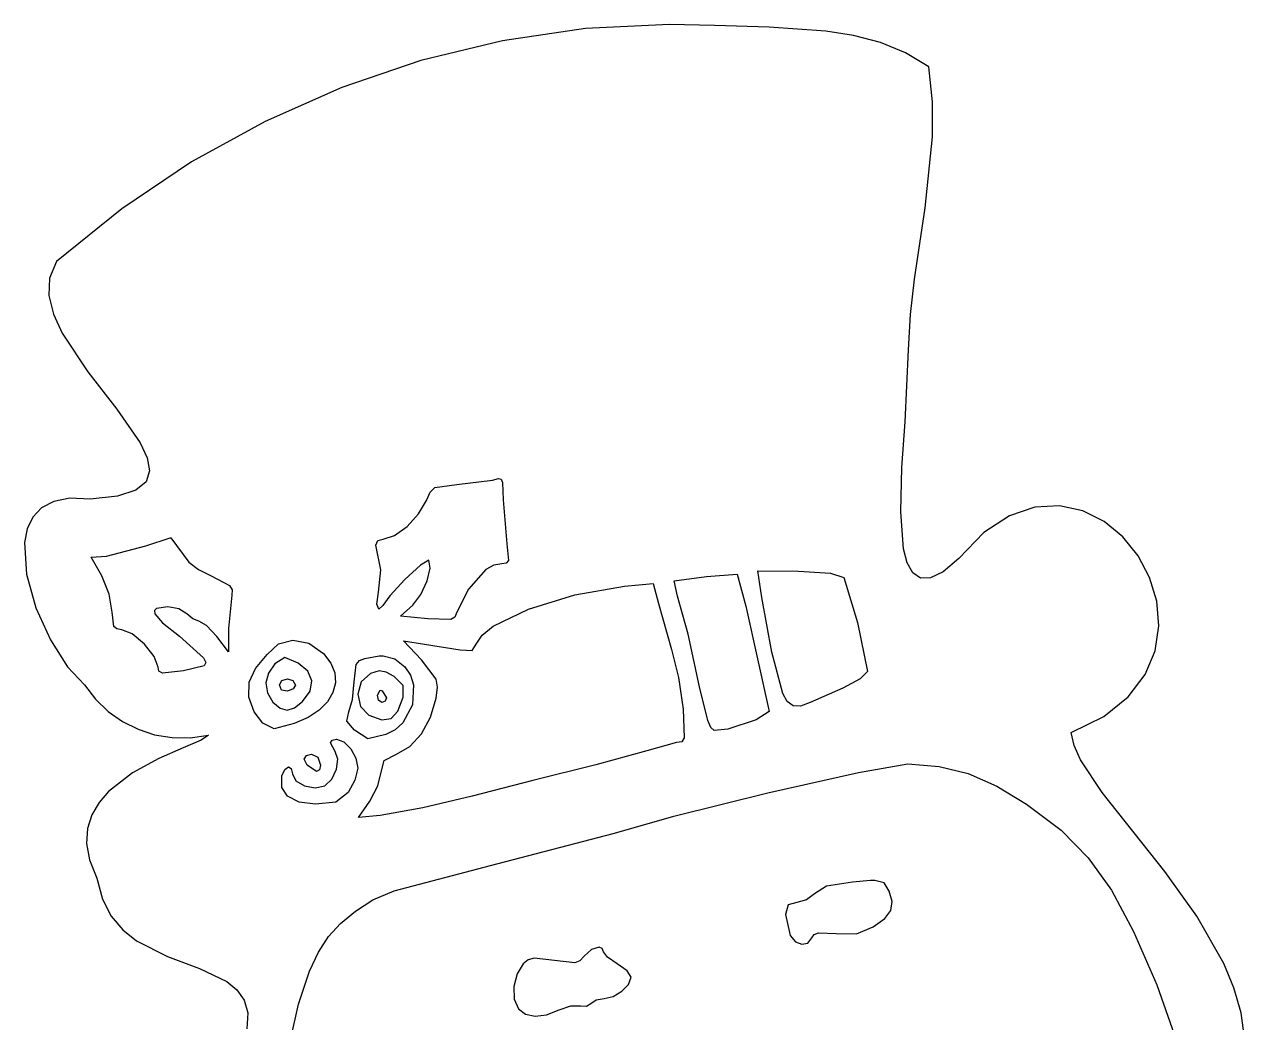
# Model space of a CAD drawing. Extents: x 6 to 164, y 5 to 200.
# Drawn here: x 26.8 to 100.6, y 139.7 to 200.1 of the extents above; entities that cross this region are included whole.
import ezdxf

# ---------------------------------------------------------------- set-up
doc = ezdxf.new("R2010")
doc.units = 0

msp = doc.modelspace()

# ---------------------------------------------------------------- linework, layer by layer
at = {"layer": 'Layer 1'}
for p, q in [((65.781496, 200.095495), (60.700088, 199.840171)), ((68.506704, 200.033759), (65.781496, 200.095495)), ((65.781496, 200.095495), (65.781496, 200.095495)), ((71.814652, 199.927833), (68.506704, 200.033759)), ((60.700088, 199.840171), (55.680213, 199.106864)), ((75.240376, 199.694191), (71.814652, 199.927833)), ((76.920631, 199.426075), (75.240376, 199.694191)), ((78.538204, 199.001948), (76.920631, 199.426075)), ((55.680213, 199.106864), (50.754933, 197.914805)), ((80.062386, 198.380449), (78.538204, 199.001948)), ((50.754933, 197.914805), (45.957307, 196.283222)), ((81.462468, 197.520217), (80.062386, 198.380449)), ((81.69276, 195.416326), (81.462468, 197.520217)), ((45.957307, 196.283222), (41.320396, 194.231347)), ((81.693064, 193.291031), (81.69276, 195.416326)), ((41.320396, 194.231347), (36.877259, 191.778408)), ((81.245153, 188.999139), (81.693064, 193.291031)), ((36.877259, 191.778408), (32.660958, 188.943636)), ((32.660958, 188.943636), (28.704551, 185.746259)), ((80.601629, 184.690355), (81.245153, 188.999139)), ((28.704551, 185.746259), (28.279709, 184.756272)), ((28.279709, 184.756272), (28.239867, 183.694577)), ((80.357416, 182.543946), (80.601629, 184.690355)), ((28.239867, 183.694577), (28.518316, 182.579187)), ((28.518316, 182.579187), (29.048349, 181.428112)), ((80.245385, 180.410495), (80.357416, 182.543946)), ((29.048349, 181.428112), (30.596335, 179.090957)), ((80.030238, 176.054988), (80.245385, 180.410495)), ((30.596335, 179.090957), (32.350164, 176.82721)), ((32.350164, 176.82721), (33.776173, 174.780965)), ((79.839104, 173.298603), (80.030238, 176.054988)), ((33.776173, 174.780965), (34.199476, 173.884436)), ((34.199476, 173.884436), (34.3407, 173.096319)), ((34.3407, 173.096319), (34.133139, 172.434625)), ((79.766644, 170.625113), (79.839104, 173.298603)), ((34.133139, 172.434625), (33.510084, 171.917367)), ((51.302525, 171.806543), (51.58732, 172.086109)), ((51.58732, 172.086109), (52.922746, 172.26133)), ((52.922746, 172.26133), (55.08351, 172.534732)), ((55.08351, 172.534732), (55.445107, 172.640566)), ((55.445107, 172.640566), (55.601492, 172.590375)), ((55.445107, 172.640566), (55.445107, 172.640566)), ((55.601492, 172.590375), (55.683761, 172.384996)), ((55.683761, 172.384996), (55.71851, 171.335288)), ((28.54379, 171.247982), (27.79955, 170.858862)), ((29.520963, 171.433837), (28.54379, 171.247982)), ((30.750662, 171.388205), (29.520963, 171.433837)), ((32.404828, 171.562556), (30.750662, 171.388205)), ((33.510084, 171.917367), (32.404828, 171.562556)), ((50.613642, 170.486322), (51.079482, 171.30001)), ((51.079482, 171.30001), (51.302525, 171.806543)), ((55.71851, 171.335288), (55.938996, 168.680635)), ((27.79955, 170.858862), (27.268651, 170.294695)), ((49.916605, 169.733952), (50.613642, 170.486322)), ((79.943644, 168.386006), (79.766644, 170.625113)), ((87.883119, 170.903917), (86.345653, 170.382522)), ((89.37387, 170.98179), (87.883119, 170.903917)), ((90.780733, 170.670962), (89.37387, 170.98179)), ((92.066533, 170.026258), (90.780733, 170.670962)), ((27.268651, 170.294695), (26.9315, 169.583703)), ((86.345653, 170.382522), (84.798647, 169.362781)), ((93.194098, 169.1025), (92.066533, 170.026258)), ((26.9315, 169.583703), (26.768504, 168.754106)), ((34.11969, 168.557163), (35.592537, 169.042232)), ((35.592537, 169.042232), (35.627815, 169.042232)), ((35.592537, 169.042232), (35.592537, 169.042232)), ((35.627815, 169.042232), (36.704214, 167.571738)), ((48.460107, 168.971677), (49.146163, 169.182528)), ((49.146163, 169.182528), (49.916605, 169.733952)), ((84.798647, 169.362781), (83.279274, 167.789871)), ((94.126253, 167.954513), (93.194098, 169.1025)), ((26.768504, 168.754106), (26.886607, 166.851982)), ((31.729621, 167.939802), (34.11969, 168.557163)), ((48.030603, 168.599632), (48.15219, 168.892115)), ((48.327815, 167.101955), (48.030603, 168.599632)), ((48.15219, 168.892115), (48.460107, 168.971677)), ((55.938996, 168.680635), (56.041631, 167.68067)), ((80.166563, 167.539187), (79.943644, 168.386006)), ((30.812399, 167.878066), (31.729621, 167.939802)), ((31.447399, 166.749177), (30.812399, 167.878066)), ((36.704214, 167.571738), (37.29817, 167.12983)), ((51.220593, 167.701677), (50.718953, 167.38961)), ((51.307758, 167.218424), (51.220593, 167.701677)), ((56.041631, 167.68067), (55.913488, 167.519419)), ((80.500892, 166.932772), (80.166563, 167.539187)), ((83.279274, 167.789871), (82.335821, 166.995311)), ((94.825825, 166.637117), (94.126253, 167.954513)), ((26.886607, 166.851982), (27.46622, 164.814085)), ((37.29817, 167.12983), (38.070801, 166.749177)), ((48.186704, 165.761399), (48.327815, 167.101955)), ((50.718953, 167.38961), (49.775509, 166.514276)), ((51.120514, 166.443464), (51.307758, 167.218424)), ((54.679167, 167.120619), (53.628301, 165.946607)), ((55.156649, 167.392668), (54.679167, 167.120619)), ((55.639135, 167.481191), (55.156649, 167.392668)), ((55.913488, 167.519419), (55.639135, 167.481191)), ((68.021635, 166.70508), (69.873718, 166.85501)), ((69.873718, 166.85501), (70.402885, 164.905913)), ((69.873718, 166.85501), (69.873718, 166.85501)), ((71.134899, 167.049038), (73.595524, 167.02258)), ((71.373024, 165.42626), (71.134899, 167.049038)), ((71.134899, 167.049038), (71.134899, 167.049038)), ((73.595524, 167.02258), (75.512427, 166.915291)), ((75.512427, 166.915291), (76.338371, 166.643344)), ((80.962979, 166.610697), (80.500892, 166.932772)), ((82.335821, 166.995311), (81.569173, 166.616898)), ((31.892754, 165.635266), (31.447399, 166.749177)), ((38.070801, 166.749177), (39.180842, 166.154302)), ((39.180842, 166.154302), (39.33603, 165.888986)), ((49.775509, 166.514276), (48.862282, 165.544725)), ((50.74298, 165.616308), (51.120514, 166.443464)), ((60.059989, 165.605076), (63.056287, 166.122996)), ((63.056287, 166.122996), (64.802537, 166.290566)), ((64.802537, 166.290566), (65.111218, 165.073482)), ((64.802537, 166.290566), (64.802537, 166.290566)), ((66.063718, 166.440496), (68.021635, 166.70508)), ((66.266565, 165.514455), (66.063718, 166.440496)), ((76.338371, 166.643344), (77.154518, 163.932634)), ((81.569173, 166.616898), (80.962979, 166.610697)), ((95.255639, 165.205138), (94.825825, 166.637117)), ((32.073579, 164.553135), (31.892754, 165.635266)), ((39.305524, 165.567371), (39.120315, 163.565357)), ((39.33603, 165.888986), (39.305524, 165.567371)), ((48.089681, 165.031646), (48.186704, 165.761399)), ((48.862282, 165.544725), (48.451287, 164.95001)), ((50.259274, 164.976469), (50.74298, 165.616308)), ((53.628301, 165.946607), (52.913926, 164.544316)), ((57.260272, 164.734354), (60.059989, 165.605076)), ((66.913376, 163.213671), (66.266565, 165.514455)), ((71.979528, 162.13448), (71.373024, 165.42626)), ((27.46622, 164.814085), (28.350601, 162.866182)), ((34.757307, 164.774074), (34.631785, 164.643697)), ((34.631785, 164.643697), (34.648929, 164.456453)), ((35.433787, 164.870635), (34.757307, 164.774074)), ((36.107375, 164.740905), (35.433787, 164.870635)), ((36.589135, 164.438482), (36.107375, 164.740905)), ((48.204343, 164.738344), (48.089681, 165.031646)), ((48.451287, 164.95001), (48.204343, 164.738344)), ((49.51844, 164.306191), (50.259274, 164.976469)), ((55.129448, 163.693647), (57.260272, 164.734354)), ((65.111218, 165.073482), (65.913787, 162.295357)), ((70.402885, 164.905913), (71.822815, 158.538274)), ((95.378521, 163.713398), (95.255639, 165.205138)), ((32.176449, 163.689304), (32.073579, 164.553135)), ((34.648929, 164.456453), (35.113779, 163.904951)), ((35.113779, 163.904951), (36.156982, 163.106746)), ((36.946345, 164.135134), (36.589135, 164.438482)), ((37.312329, 164.00633), (36.946345, 164.135134)), ((37.783514, 163.733216), (37.312329, 164.00633)), ((51.167676, 164.147441), (49.51844, 164.306191)), ((52.560716, 164.104044), (51.167676, 164.147441)), ((52.809598, 164.250123), (52.560716, 164.104044)), ((52.913926, 164.544316), (52.809598, 164.250123)), ((77.154518, 163.932634), (77.758301, 160.963621)), ((32.354736, 163.530289), (32.176449, 163.689304)), ((32.655662, 163.485982), (32.354736, 163.530289)), ((33.295433, 163.228744), (32.655662, 163.485982)), ((34.022319, 162.617152), (33.295433, 163.228744)), ((36.156982, 163.106746), (37.603371, 161.792649)), ((38.397121, 163.080288), (37.783514, 163.733216)), ((39.120315, 163.565357), (39.111496, 162.154246)), ((54.139829, 162.665774), (54.462469, 163.166681)), ((54.462469, 163.166681), (55.129448, 163.693647)), ((67.589482, 160.02876), (66.913376, 163.213671)), ((95.157299, 162.21672), (95.378521, 163.713398)), ((28.350601, 162.866182), (29.38301, 161.234036)), ((34.617091, 161.875532), (34.022319, 162.617152)), ((39.111496, 162.154246), (38.397121, 163.080288)), ((41.457468, 161.986677), (42.128598, 162.633243)), ((42.128598, 162.633243), (43.00969, 162.859802)), ((43.00969, 162.859802), (43.962243, 162.666846)), ((43.00969, 162.859802), (43.00969, 162.859802)), ((43.962243, 162.666846), (44.852954, 162.048413)), ((50.78844, 161.660357), (49.694829, 162.824524)), ((49.694829, 162.824524), (50.964829, 162.621677)), ((50.964829, 162.621677), (53.116774, 162.26008)), ((53.849383, 162.236058), (54.139829, 162.665774)), ((34.860524, 161.228205), (34.617091, 161.875532)), ((37.603371, 161.792649), (37.736034, 161.496389)), ((40.751912, 161.14883), (41.457468, 161.986677)), ((42.515801, 161.810288), (41.916079, 161.413413)), ((43.32719, 161.46633), (42.515801, 161.810288)), ((42.515801, 161.810288), (42.515801, 161.810288)), ((44.852954, 162.048413), (45.297342, 161.471598)), ((47.029695, 161.61773), (47.357676, 161.748552)), ((47.357676, 161.748552), (48.221982, 161.898482)), ((48.221982, 161.898482), (48.468926, 161.898482)), ((48.221982, 161.898482), (48.221982, 161.898482)), ((48.468926, 161.898482), (49.179122, 161.71918)), ((49.179122, 161.71918), (49.783024, 161.245844)), ((51.674712, 160.505087), (50.78844, 161.660357)), ((53.116774, 162.26008), (53.849383, 162.236058)), ((65.913787, 162.295357), (66.329774, 160.591693)), ((72.643024, 159.623066), (71.979528, 162.13448)), ((94.554798, 160.769928), (95.157299, 162.21672)), ((29.38301, 161.234036), (30.406704, 160.143413)), ((34.906113, 160.976114), (34.860524, 161.228205)), ((35.113272, 160.862906), (34.906113, 160.976114)), ((36.395107, 160.998899), (35.113272, 160.862906)), ((37.634879, 161.30245), (36.395107, 160.998899)), ((37.736034, 161.496389), (37.634879, 161.30245)), ((40.363857, 160.319802), (40.751912, 161.14883)), ((41.916079, 161.413413), (41.521999, 160.868442)), ((43.909821, 160.973177), (43.32719, 161.46633)), ((44.150651, 160.396188), (43.909821, 160.973177)), ((45.297342, 161.471598), (45.537279, 160.873404)), ((46.705037, 160.328621), (46.83315, 161.385392)), ((46.83315, 161.385392), (47.029695, 161.61773)), ((48.230801, 160.99008), (47.692815, 160.840149)), ((48.643169, 160.9214), (48.230801, 160.99008)), ((48.230801, 160.99008), (48.230801, 160.99008)), ((49.130385, 160.654941), (48.643169, 160.9214)), ((49.783024, 161.245844), (50.126311, 160.738071)), ((77.758301, 160.963621), (77.319177, 160.511352)), ((40.350756, 159.403609), (40.363857, 160.319802)), ((41.521999, 160.868442), (41.369747, 160.272143)), ((41.369747, 160.272143), (41.461997, 159.671011)), ((42.189482, 160.143413), (42.343908, 160.422069)), ((42.343908, 160.422069), (42.674551, 160.51383)), ((42.674551, 160.51383), (43.000376, 160.41661)), ((42.674551, 160.51383), (42.674551, 160.51383)), ((43.000376, 160.41661), (43.159621, 160.134594)), ((44.045896, 159.774392), (44.150651, 160.396188)), ((45.580009, 160.271486), (45.432775, 159.683496)), ((45.537279, 160.873404), (45.580009, 160.271486)), ((46.606414, 159.275704), (46.705037, 160.328621)), ((47.14375, 160.331272), (46.940564, 159.591928)), ((47.692815, 160.840149), (47.14375, 160.331272)), ((49.684425, 160.1114), (49.130385, 160.654941)), ((50.126311, 160.738071), (50.310727, 160.162287)), ((50.310727, 160.162287), (50.241365, 158.939932)), ((51.750887, 160.012095), (51.674712, 160.505087)), ((66.329774, 160.591693), (66.610524, 158.688205)), ((77.319177, 160.511352), (76.267815, 159.958205)), ((93.533845, 159.427844), (94.554798, 160.769928)), ((30.406704, 160.143413), (31.066128, 159.286777)), ((41.461997, 159.671011), (41.801426, 159.111538)), ((42.319259, 159.82807), (42.189482, 160.143413)), ((42.683371, 159.772996), (42.319259, 159.82807)), ((43.02711, 159.914932), (42.683371, 159.772996)), ((43.159621, 160.134594), (43.02711, 159.914932)), ((43.591774, 159.146816), (44.045896, 159.774392)), ((45.432775, 159.683496), (45.102821, 159.127089)), ((46.940564, 159.591928), (47.091454, 158.846104)), ((48.116149, 159.534871), (48.292537, 159.834732)), ((48.193726, 159.224231), (48.116149, 159.534871)), ((48.292537, 159.834732), (48.398371, 159.799455)), ((48.292537, 159.834732), (48.292537, 159.834732)), ((48.398371, 159.799455), (48.671774, 159.358482)), ((49.356543, 158.558083), (49.668371, 159.411399)), ((49.668371, 159.411399), (49.684425, 160.1114)), ((51.670385, 159.349663), (51.750887, 160.012095)), ((68.10101, 157.991469), (67.589482, 160.02876)), ((72.905775, 159.138615), (72.643024, 159.623066)), ((76.267815, 159.958205), (74.29226, 159.07626)), ((92.057265, 158.245291), (93.533845, 159.427844)), ((31.066128, 159.286777), (31.834985, 158.54932)), ((40.657569, 158.519745), (40.350756, 159.403609)), ((41.801426, 159.111538), (42.232895, 158.736162)), ((42.232895, 158.736162), (42.654518, 158.617202)), ((42.654518, 158.617202), (43.097183, 158.754229)), ((43.097183, 158.754229), (43.591774, 159.146816)), ((45.102821, 159.127089), (44.597389, 158.619918)), ((46.387537, 158.511816), (46.606414, 159.275704)), ((47.091454, 158.846104), (47.604621, 158.317788)), ((48.389551, 159.093899), (48.193726, 159.224231)), ((48.588312, 159.170831), (48.389551, 159.093899)), ((48.671774, 159.358482), (48.588312, 159.170831)), ((50.241365, 158.939932), (49.651792, 157.845272)), ((51.337118, 158.198079), (51.670385, 159.349663)), ((66.610524, 158.688205), (66.677066, 156.945258)), ((73.258555, 158.888712), (72.905775, 159.138615)), ((73.715878, 158.869285), (73.258555, 158.888712)), ((74.29226, 159.07626), (73.715878, 158.869285)), ((31.834985, 158.54932), (32.698064, 157.939652)), ((32.698064, 157.939652), (33.640155, 157.466385)), ((41.196762, 157.830353), (40.657569, 158.519745)), ((43.923722, 158.179637), (43.089065, 157.823899)), ((44.597389, 158.619918), (43.923722, 158.179637)), ((46.269886, 157.958974), (46.387537, 158.511816)), ((46.731496, 157.409385), (46.269886, 157.958974)), ((47.604621, 158.317788), (48.377466, 158.040088)), ((48.377466, 158.040088), (48.943841, 158.110583)), ((48.943841, 158.110583), (49.356543, 158.558083)), ((50.785482, 157.192826), (51.337118, 158.198079)), ((68.279823, 157.581943), (68.10101, 157.991469)), ((71.029065, 158.044385), (69.318093, 157.479941)), ((71.822815, 158.538274), (71.029065, 158.044385)), ((90.087885, 157.277094), (92.057265, 158.245291)), ((33.640155, 157.466385), (34.646046, 157.138128)), ((41.880801, 157.49758), (41.196762, 157.830353)), ((43.089065, 157.823899), (41.880801, 157.49758)), ((47.537078, 156.887307), (46.731496, 157.409385)), ((49.185941, 157.429108), (48.618857, 157.144802)), ((49.651792, 157.845272), (49.185941, 157.429108)), ((50.076576, 156.419325), (50.785482, 157.192826)), ((68.484572, 157.384055), (68.279823, 157.581943)), ((69.318093, 157.479941), (68.484572, 157.384055)), ((90.258258, 156.493181), (90.087885, 157.277094)), ((34.646046, 157.138128), (35.700526, 156.963492)), ((35.700526, 156.963492), (36.788386, 156.951087)), ((37.461816, 156.801226), (36.372243, 156.341144)), ((36.788386, 156.951087), (37.894412, 157.109524)), ((37.894412, 157.109524), (37.461816, 156.801226)), ((45.275404, 156.64482), (45.376515, 156.80564)), ((45.55851, 156.112927), (45.275404, 156.64482)), ((45.376515, 156.80564), (45.637885, 156.86258)), ((45.637885, 156.86258), (46.091813, 156.696807)), ((45.637885, 156.86258), (45.637885, 156.86258)), ((46.091813, 156.696807), (46.511537, 156.27876)), ((48.618857, 157.144802), (47.537078, 156.887307)), ((66.204829, 156.659732), (64.405662, 156.157024)), ((66.523138, 156.701859), (66.204829, 156.659732)), ((66.677066, 156.945258), (66.523138, 156.701859)), ((90.64831, 155.621904), (90.258258, 156.493181)), ((36.372243, 156.341144), (34.895658, 155.694872)), ((43.687523, 155.649394), (43.829899, 155.883621)), ((43.829899, 155.883621), (44.12976, 155.962996)), ((44.12976, 155.962996), (44.520497, 155.77031)), ((44.12976, 155.962996), (44.12976, 155.962996)), ((44.520497, 155.77031), (44.685385, 155.301538)), ((45.722317, 155.659771), (45.55851, 156.112927)), ((46.511537, 156.27876), (46.818549, 155.713855)), ((48.531863, 155.568498), (49.271496, 155.962996)), ((49.271496, 155.962996), (50.076576, 156.419325)), ((64.405662, 156.157024), (61.336496, 155.310357)), ((34.895658, 155.694872), (33.302027, 154.828005)), ((42.348232, 154.657719), (42.522513, 155.033409)), ((42.522513, 155.033409), (42.734013, 155.184094)), ((42.734013, 155.184094), (42.911373, 155.09805)), ((42.911373, 155.09805), (42.983232, 154.763552)), ((43.865176, 155.301538), (43.687523, 155.649394)), ((44.431269, 154.912943), (43.865176, 155.301538)), ((44.61425, 155.010083), (44.431269, 154.912943)), ((44.685385, 155.301538), (44.61425, 155.010083)), ((45.359925, 154.44411), (45.638218, 155.043707)), ((45.638218, 155.043707), (45.722317, 155.659771)), ((46.934343, 155.10751), (46.759585, 154.380008)), ((46.818549, 155.713855), (46.934343, 155.10751)), ((48.345454, 154.878205), (48.531863, 155.568498)), ((61.336496, 155.310357), (57.517676, 154.357857)), ((77.225887, 154.857241), (80.192468, 155.380913)), ((80.192468, 155.380913), (82.094487, 155.219618)), ((80.192468, 155.380913), (80.192468, 155.380913)), ((82.094487, 155.219618), (83.850473, 154.782626)), ((91.954328, 153.638915), (90.64831, 155.621904)), ((33.302027, 154.828005), (31.861315, 153.706136)), ((42.333861, 153.953627), (42.348232, 154.657719)), ((42.983232, 154.763552), (43.193445, 154.352962)), ((43.193445, 154.352962), (43.711432, 154.050902)), ((44.941149, 154.040357), (45.359925, 154.44411)), ((46.759585, 154.380008), (46.34344, 153.643482)), ((48.140279, 154.036766), (48.345454, 154.878205)), ((57.517676, 154.357857), (53.839968, 153.414177)), ((71.736574, 153.618948), (77.225887, 154.857241)), ((83.850473, 154.782626), (85.574417, 154.03403)), ((31.861315, 153.706136), (31.282669, 153.038825)), ((42.690109, 153.411458), (42.333861, 153.953627)), ((43.711432, 154.050902), (44.354798, 153.924369)), ((44.354798, 153.924369), (44.941149, 154.040357)), ((46.34344, 153.643482), (45.605211, 153.050744)), ((47.657537, 153.114316), (48.140279, 154.036766)), ((66.043437, 152.214329), (71.736574, 153.618948)), ((85.574417, 154.03403), (87.380315, 152.937927)), ((95.738218, 148.862844), (91.954328, 153.638915)), ((31.282669, 153.038825), (30.84349, 152.294861)), ((43.382537, 153.060267), (42.690109, 153.411458)), ((44.376704, 152.929107), (43.382537, 153.060267)), ((45.605211, 153.050744), (44.376704, 152.929107)), ((46.97844, 152.135357), (47.657537, 153.114316)), ((53.839968, 153.414177), (50.867815, 152.717441)), ((87.380315, 152.937927), (89.465297, 151.361728)), ((30.84349, 152.294861), (30.577523, 151.469944)), ((48.283718, 152.241191), (46.97844, 152.135357)), ((50.867815, 152.717441), (48.283718, 152.241191)), ((62.465385, 151.191677), (66.043437, 152.214329)), ((30.577523, 151.469944), (30.518515, 150.559773)), ((89.465297, 151.361728), (91.115253, 149.699864)), ((30.518515, 150.559773), (30.700211, 149.560049)), ((55.348093, 149.321955), (62.465385, 151.191677)), ((30.700211, 149.560049), (31.156357, 148.466469)), ((49.137874, 147.698062), (55.348093, 149.321955)), ((91.115253, 149.699864), (92.513903, 147.729983)), ((31.156357, 148.466469), (31.48196, 147.194431)), ((97.683627, 146.15641), (95.738218, 148.862844)), ((47.838875, 147.15329), (49.137874, 147.698062)), ((75.284459, 147.978401), (74.556843, 147.522788)), ((76.849899, 148.228344), (75.284459, 147.978401)), ((77.93469, 148.316538), (76.849899, 148.228344)), ((78.208093, 148.325357), (77.93469, 148.316538)), ((78.775361, 148.171324), (78.208093, 148.325357)), ((78.208093, 148.325357), (78.208093, 148.325357)), ((79.072399, 147.681538), (78.775361, 148.171324)), ((79.258962, 147.043735), (79.072399, 147.681538)), ((92.513903, 147.729983), (93.844968, 145.229732)), ((31.48196, 147.194431), (32.01456, 146.162647)), ((46.802051, 146.473274), (47.838875, 147.15329)), ((73.48969, 146.984802), (72.952711, 146.844994)), ((74.080685, 147.140608), (73.48969, 146.984802)), ((74.556843, 147.522788), (74.080685, 147.140608)), ((79.176654, 146.506024), (79.258962, 147.043735)), ((32.01456, 146.162647), (32.71478, 145.334906)), ((45.882207, 145.725241), (46.802051, 146.473274)), ((72.952711, 146.844994), (72.810593, 146.270427)), ((72.810593, 146.270427), (73.092815, 145.000427)), ((78.801889, 146.013674), (79.176654, 146.506024)), ((99.309702, 143.295477), (97.683627, 146.15641)), ((45.153425, 144.925199), (45.882207, 145.725241)), ((77.100936, 145.094498), (78.111079, 145.511955)), ((78.111079, 145.511955), (78.801889, 146.013674)), ((32.71478, 145.334906), (33.543247, 144.674995)), ((33.543247, 144.674995), (35.427419, 143.713823)), ((44.552221, 143.988586), (45.153425, 144.925199)), ((73.092815, 145.000427), (73.407922, 144.617947)), ((74.142635, 144.537234), (74.398093, 144.859316)), ((74.398093, 144.859316), (74.540943, 145.058072)), ((74.540943, 145.058072), (74.803508, 145.162134)), ((74.803508, 145.162134), (75.87094, 145.11508)), ((75.87094, 145.11508), (77.100936, 145.094498)), ((93.844968, 145.229732), (95.253711, 142.01359)), ((44.015107, 142.830844), (44.552221, 143.988586)), ((61.07519, 144.152167), (60.622121, 143.739246)), ((61.530524, 144.286052), (61.07519, 144.152167)), ((61.717253, 144.213001), (61.530524, 144.286052)), ((61.530524, 144.286052), (61.530524, 144.286052)), ((61.786287, 144.012649), (61.717253, 144.213001)), ((62.030935, 143.686403), (61.786287, 144.012649)), ((73.407922, 144.617947), (73.78522, 144.460164)), ((73.78522, 144.460164), (74.142635, 144.537234)), ((35.427419, 143.713823), (37.352077, 142.989442)), ((56.944412, 143.271816), (56.566243, 142.668085)), ((57.245789, 143.516247), (56.944412, 143.271816)), ((57.592407, 143.626528), (57.245789, 143.516247)), ((58.822954, 143.483482), (57.592407, 143.626528)), ((60.057955, 143.333276), (58.822954, 143.483482)), ((60.368472, 143.457995), (60.057955, 143.333276)), ((60.622121, 143.739246), (60.368472, 143.457995)), ((62.624135, 143.289455), (62.030935, 143.686403)), ((63.217536, 142.864079), (62.624135, 143.289455)), ((99.919793, 141.820612), (99.309702, 143.295477)), ((37.352077, 142.989442), (39.002222, 142.212163)), ((43.340641, 140.849992), (44.015107, 142.830844)), ((56.566243, 142.668085), (56.378194, 141.90723)), ((63.461982, 142.469246), (63.217536, 142.864079)), ((63.300964, 142.035372), (63.461982, 142.469246)), ((39.002222, 142.212163), (39.625916, 141.71316)), ((39.625916, 141.71316), (40.062856, 141.092298)), ((56.378194, 141.90723), (56.398289, 141.151775)), ((62.900799, 141.61687), (63.300964, 142.035372)), ((95.253711, 142.01359), (96.335983, 138.960939)), ((100.350213, 140.323369), (99.919793, 141.820612)), ((40.062856, 141.092298), (40.273669, 140.313368)), ((56.398289, 141.151775), (56.644551, 140.564246)), ((61.036635, 140.881746), (61.348615, 141.093114)), ((61.348615, 141.093114), (61.830385, 141.181607)), ((61.830385, 141.181607), (62.373327, 141.302646)), ((62.373327, 141.302646), (62.900799, 141.61687)), ((40.273669, 140.313368), (40.218979, 139.340157)), ((42.873661, 138.755573), (43.340641, 140.849992)), ((56.644551, 140.564246), (57.079026, 140.234599)), ((57.079026, 140.234599), (57.657517, 140.111559)), ((58.346886, 140.197223), (59.113996, 140.493691)), ((59.113996, 140.493691), (59.824349, 140.738143)), ((59.824349, 140.738143), (60.392815, 140.749455)), ((60.392815, 140.749455), (60.773328, 140.723707)), ((60.773328, 140.723707), (61.036635, 140.881746)), ((100.567684, 138.809165), (100.350213, 140.323369)), ((57.657517, 140.111559), (58.346886, 140.197223))]:
    msp.add_line(p, q, dxfattribs=at)

doc.saveas('drawing.dxf')
